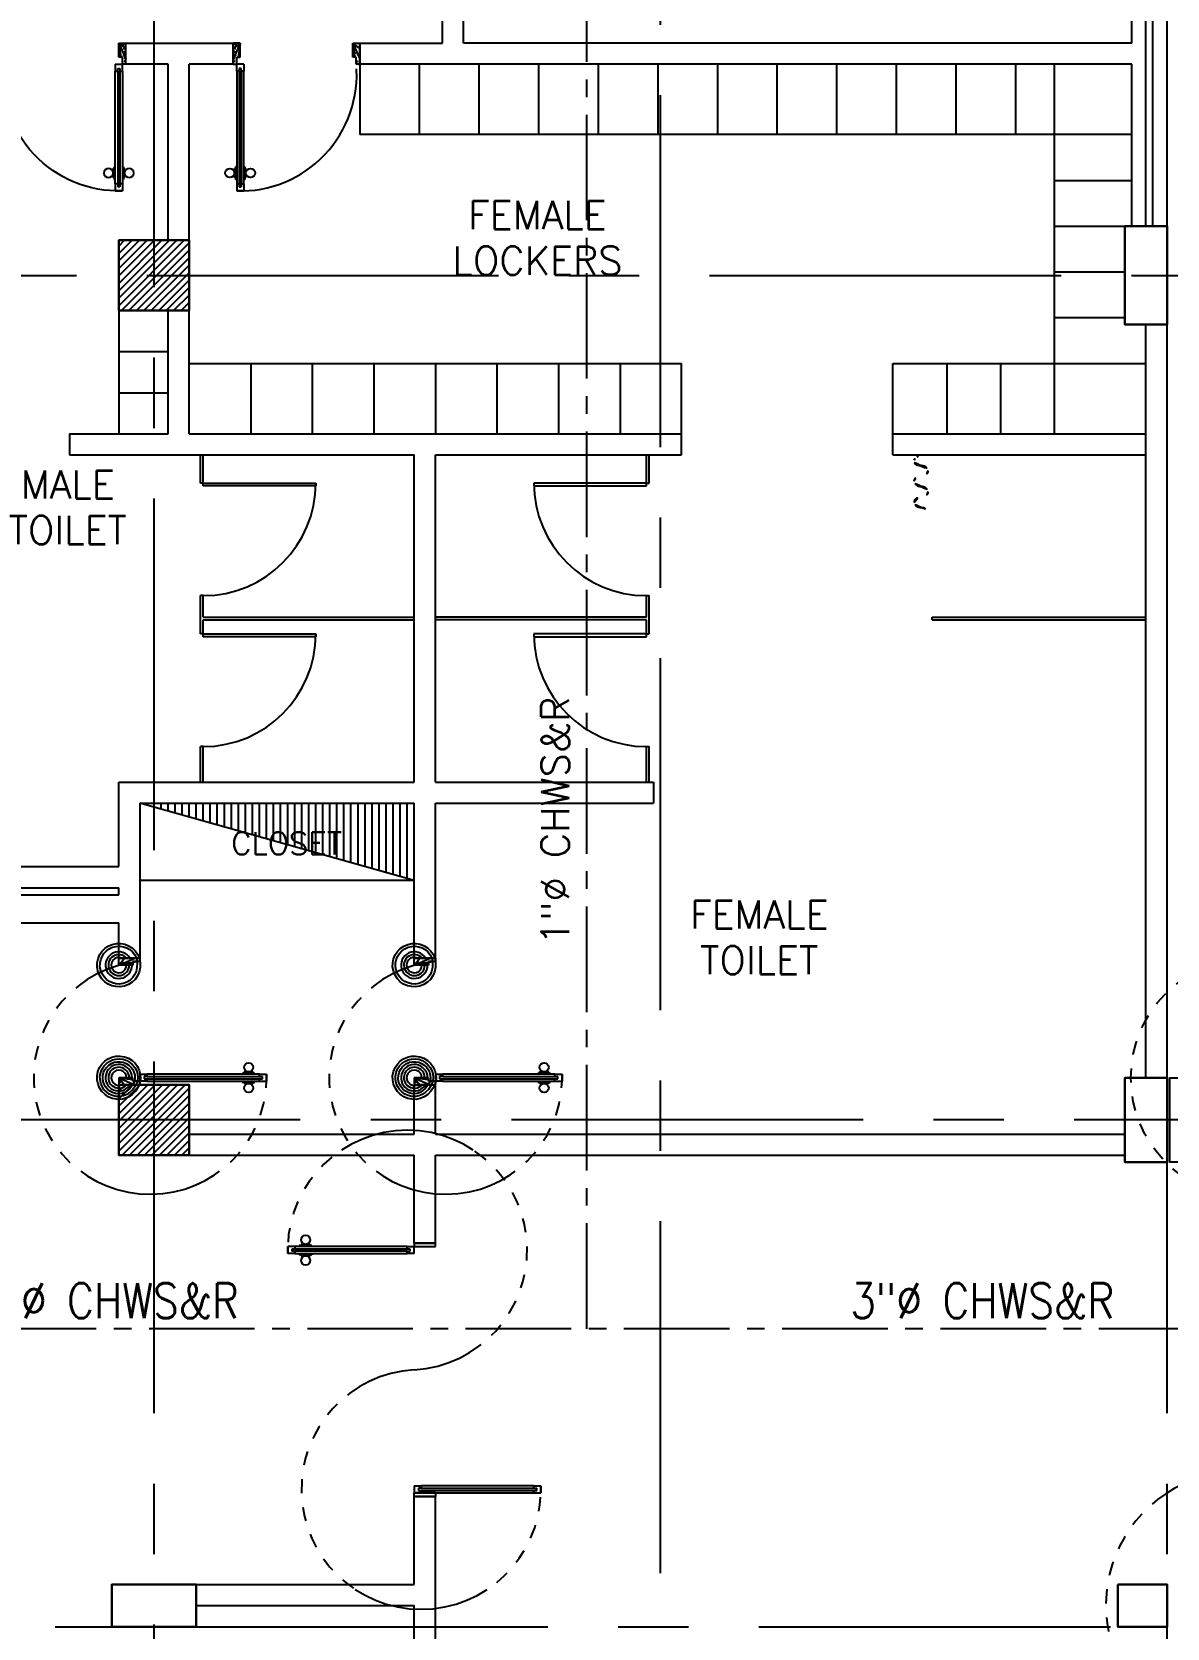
# Model space of a CAD drawing. Extents: x 417866242 to 417866861, y 43498051 to 43498155.
# Drawn here: x 417866813.6 to 417866821.67, y 43498110.03 to 43498121.37 of the extents above; entities that cross this region are included whole.
import ezdxf
from ezdxf.enums import TextEntityAlignment as Align

# ---------------------------------------------------------------- set-up
doc = ezdxf.new("R2010")
doc.units = 0
doc.header["$MEASUREMENT"] = 0
for name, pattern in [('CENTER2', [1.125, 0.75, -0.125, 0.125, -0.125]), ('CENTERX2', [4, 2.5, -0.5, 0.5, -0.5]), ('HIDDEN', [0.375, 0.25, -0.125])]:
    doc.linetypes.add(name, pattern=pattern)
doc.layers.get('0').update_dxf_attribs({"linetype": 'CONTINUOUS'})
for name, color, linetype in [('AC-CH', 6, 'CENTER2'), ('AC-CHT', 2, 'CONTINUOUS'), ('AXES', 11, 'CENTERX2'), ('COL', 11, 'CONTINUOUS'), ('CURT', 11, 'CONTINUOUS'), ('DOOR', 11, 'CONTINUOUS'), ('HAT', 11, 'CONTINUOUS'), ('INSUL', 11, 'CONTINUOUS'), ('LIFTS', 11, 'CONTINUOUS'), ('Locker', 11, 'CONTINUOUS'), ('PART', 11, 'CONTINUOUS'), ('RM-NAME', 11, 'CONTINUOUS'), ('WALL', 11, 'CONTINUOUS')]:
    doc.layers.add(name, color=color, linetype=linetype)
doc.styles.add('KHRS2', font='ROMANS.shx', dxfattribs={"height": 200})
doc.styles.add('ROMANS', font='ROMANS.shx', dxfattribs={"width": 0.6})

# ---------------------------------------------------------------- blocks, each defined once
blk = doc.blocks.new('A$C5C5B3FF0')
at = {"layer": 'CURT'}
for centre, major_axis, ratio, start_param, end_param in [((25.00001932731539, 356.2499591873493), (-79.05694150412074, 2.513103003620822e-10), 0.7499999999996767, 3.926990816990139, 4.390638425990737), ((62.87283277314418, 365.7181625487283), (-39.13549087497668, 1.866813954056444e-11), 0.7500000000002878, 1.419382029036834, 3.463343207986223), ((25.00001932735904, 356.249959187262), (79.05694150405377, 2.939142645029636e-10), 0.7499999999989068, 0.3217505543923103, 0.785398163395107), ((49.50293473272905, 299.999959187262), (49.50291540546459, 1.47870764494566e-11), 0.7499999999999273, 1.419382029036515, 3.141592653590179), ((50.0000193272499, 299.999959187262), (49.99999999998546, 1.274842183857765e-11), 0.750000000000218, 3.141592653590228, 4.712388980384499), ((50.00001932723535, 224.9999591872911), (-49.99999999998545, 1.480233443413359e-11), 0.7499999999996361, 3.141592653590187, 4.71238898038462), ((50.00001932722807, 149.9999591872911), (49.99999999997817, 5.123985410231316e-11), 0.7500000000003274, 1.570796326794274, 3.141592653589202), ((50.00001932722807, 149.9999591872911), (49.99999999997817, 7.563680313578568e-12), 0.7500000000003274, 3.141592653590367, 4.712388980384431), ((50.00001932722807, 224.999959187262), (49.99999999999272, 9.65089959987576e-12), 0.7499999999995272, 4.7123889803844, 6.283185307180105), ((50.0000193272499, -4.081265069544315e-05), (49.99999999998543, 6.369655643861124e-11), 0.7500000000002184, 1.570796326793941, 3.141592653588095), ((50.00001932724263, 74.9999591873202), (49.99999999997817, 5.644680008780287e-11), 0.7499999999997454, -1.505240376786787e-12, 1.570796326794487), ((50.0000193272499, 74.9999591873202), (-49.99999999997089, 1.013939773070633e-11), 0.7499999999998544, 1.570796326795048, 3.141592653590063)]:
    blk.add_ellipse(centre, major_axis=major_axis, ratio=ratio, start_param=start_param, end_param=end_param, dxfattribs=at)
blk = doc.blocks.new('A$C272A55A0')
at = {"layer": 'DOOR', "color": 0, "linetype": 'ByBlock'}
for p, q in [((-0.0001203324354719371, 900.3541752648598), (-0.0001203324500238523, 1050.354175264831)), ((49.99987966756453, 1050.354175264918), (-0.0001203324354719371, 1050.354175264918)), ((49.99987966756453, 950.354175264918), (49.99987966756453, 1050.354175264918)), ((1749.999879667535, 950.354175264918), (1749.999879667535, 1050.354175264918)), ((1749.999879667535, 1050.354175264918), (1799.999879667535, 1050.354175264918)), ((1799.999879667535, 1050.354175264918), (1799.999879667535, 900.354175264918)), ((24.99987966756453, 950.354175264918), (49.99987966756453, 950.354175264918)), ((24.99987966756453, 900.354175264918), (24.99987966756453, 950.354175264918)), ((1774.999879667535, 950.354175264918), (1749.999879667535, 950.354175264918)), ((1774.999879667535, 900.354175264918), (1774.999879667535, 950.354175264918)), ((-0.0001203324354719371, 900.354175264918), (24.99987966756453, 900.354175264918)), ((74.99987966756453, 900.354175264918), (24.99987966756453, 900.354175264918)), ((24.99987966756453, 850.354175264918), (24.99987966756453, 900.354175264918)), ((41.99987966756453, 850.354175264918), (24.99987966756453, 850.354175264918)), ((57.99987966756453, 870.354175264918), (41.99987966756453, 870.354175264918)), ((41.99987966756453, 870.354175264918), (41.99987966756453, 850.354175264918)), ((57.99987966756453, 850.354175264918), (57.99987966756453, 870.354175264918)), ((74.99987966756453, 850.354175264918), (57.99987966756453, 850.354175264918)), ((74.99987966756453, 900.354175264918), (74.99987966756453, 850.354175264918)), ((1724.999879667535, 900.354175264918), (1774.999879667535, 900.354175264918)), ((1724.999879667535, 900.354175264918), (1724.999879667535, 850.354175264918)), ((1724.999879667535, 850.354175264918), (1741.999879667535, 850.354175264918)), ((1741.999879667535, 870.354175264918), (1757.999879667535, 870.354175264918)), ((1741.999879667535, 850.354175264918), (1741.999879667535, 870.354175264918)), ((1757.999879667535, 870.354175264918), (1757.999879667535, 850.354175264918)), ((1757.999879667535, 850.354175264918), (1774.999879667535, 850.354175264918)), ((1799.999879667535, 900.354175264918), (1774.999879667535, 900.354175264918)), ((1774.999879667535, 850.354175264918), (1774.999879667535, 900.354175264918)), ((1717.799879667495, 160.1117180435103), (1708.799879667495, 160.1117180435103)), ((1708.799879667495, 95.31171804352198), (1708.799879667495, 160.1117180435103)), ((1724.999879667535, 172.7117180435162), (1717.799879667495, 172.7117180435162)), ((1717.799879667495, 172.7117180435162), (1717.799879667495, 82.71171804351616)), ((1717.799879667495, 95.31171804352198), (1717.799879667495, 160.1117180435103)), ((1774.999879667535, 172.7117180435162), (1782.199879667576, 172.7117180435162)), ((1782.199879667576, 172.7117180435162), (1782.199879667576, 82.71171804351616)), ((1782.199879667576, 160.1117180435103), (1791.199879667576, 160.1117180435103)), ((1782.199879667576, 95.31171804352198), (1782.199879667576, 160.1117180435103)), ((1791.199879667576, 95.31171804352198), (1791.199879667576, 160.1117180435103)), ((24.99987966756453, 50.35417526491801), (41.99987966753542, 50.35417526491801)), ((24.99987966756453, 50.35417526491801), (24.99987966756453, 0.3541752649180125)), ((24.99987966756453, 0.3541752649180125), (74.99987966756453, 0.3541752649180125)), ((74.99987966756453, 0.3541752649180125), (24.99987966756453, 0.3541752649180125)), ((41.99987966753542, 50.35417526491801), (41.99987966753542, 30.35417526491801)), ((41.99987966756453, 30.35417526491801), (57.99987966756453, 30.35417526491801)), ((57.99987966756453, 50.35417526491801), (74.99987966756453, 50.35417526491801)), ((57.99987966756453, 50.35417526491801), (57.99987966756453, 30.35417526491801)), ((74.99987966756453, 50.35417526491801), (74.99987966704066, 0.3541752648889087)), ((1717.799879667495, 95.31171804352198), (1708.799879667495, 95.31171804352198)), ((1724.999879667535, 82.71171804351616), (1717.799879667495, 82.71171804351616)), ((1741.999879667535, 50.35417526491801), (1724.999879667535, 50.35417526491801)), ((1724.999879667535, 50.35417526491801), (1724.999879668059, 0.3541752648889087)), ((1774.999879667535, 0.3541752649180125), (1724.999879667535, 0.3541752649180125)), ((1724.999879667535, 0.3541752649180125), (1774.999879667535, 0.3541752649180125)), ((1741.999879667535, 50.35417526491801), (1741.999879667535, 30.35417526491801)), ((1757.999879667535, 30.35417526491801), (1741.999879667535, 30.35417526491801)), ((1774.999879667535, 50.35417526491801), (1757.999879667565, 50.35417526491801)), ((1757.999879667565, 50.35417526491801), (1757.999879667565, 30.35417526491801)), ((1774.999879667535, 82.71171804351616), (1782.199879667576, 82.71171804351616)), ((1774.999879667535, 50.35417526491801), (1774.999879667535, 0.3541752649180125)), ((1782.199879667576, 95.31171804352198), (1791.199879667576, 95.31171804352198))]:
    blk.add_line(p, q, dxfattribs=at)
at = {"layer": 'DOOR', "color": 9, "linetype": 'ByBlock'}
for p, q in [((49.99987966756453, 1050.354175264918), (-0.0001203324354719371, 1010.208440949064)), ((49.99987966756453, 1050.354175264918), (-0.0001203324354719371, 936.6442452724732)), ((49.99987966756453, 1050.354175264918), (36.64259362407029, 950.354175264918)), ((1749.999879667535, 1050.354175264918), (1799.999879667535, 1010.208440949064)), ((1749.999879667535, 1050.354175264918), (1799.999879667535, 936.6442452724732)), ((1749.999879667535, 1050.354175264918), (1763.35716571103, 950.354175264918))]:
    blk.add_line(p, q, dxfattribs=at)
at = {"layer": 'DOOR', "linetype": 'ByBlock'}
for p, q in [((24.99987966756453, 850.354175264918), (24.99987966756453, 50.35417526491801)), ((41.99987966756453, 850.354175264918), (41.99987966753542, 50.35417526491801)), ((57.99987966756453, 850.354175264918), (57.99987966756453, 50.35417526491801)), ((74.99987966756453, 50.35417526491801), (74.99987966756453, 850.354175264918)), ((1724.999879667535, 50.35417526491801), (1724.999879667535, 850.354175264918)), ((1741.999879667535, 850.354175264918), (1741.999879667535, 50.35417526491801)), ((1757.999879667535, 850.354175264918), (1757.999879667565, 50.35417526491801)), ((1774.999879667535, 850.354175264918), (1774.999879667535, 50.35417526491801))]:
    blk.add_line(p, q, dxfattribs=at)
at = {"layer": 'DOOR', "color": 0, "linetype": 'ByBlock'}
for centre in [(1676.468935452576, 127.7117180435162), (1823.530823882553, 127.7117180435162)]:
    blk.add_circle(centre, 32.39999999998526, dxfattribs=at)
at = {"layer": 'DOOR', "color": 9, "linetype": 'ByBlock'}
for centre, radius, start, end in [((49.99987966756453, 1050.354175264918), 54.40195781277725, 203.2073828919769, 270), ((49.99987966756453, 1050.354175264918), 34.40195781277725, 180, 270), ((49.99987966756453, 1050.354175264918), 14.40195781277725, 180, 270), ((1749.999879667535, 1050.354175264918), 14.40195781277725, 270, 0), ((1749.999879667535, 1050.354175264918), 34.40195781277725, 270, 0), ((1749.999879667535, 1050.354175264918), 54.40195781277725, 270, 336.7926171080232), ((49.99987966756453, 1050.354175264918), 74.40195781277725, 227.7764264168309, 270), ((49.99987966756453, 1050.354175264918), 94.40195781277725, 238.0181880330829, 270), ((49.99987966756453, 1050.354175264918), 114.4019578127773, 244.083841882062, 257.3774258712915), ((49.99987966756453, 1050.354175264918), 134.4019578127773, 248.1598493930308, 259.2800236451595), ((1749.999879667535, 1050.354175264918), 74.40195781277725, 270, 312.2235735831691), ((1749.999879667535, 1050.354175264918), 94.40195781277725, 270, 301.9818119669171), ((1749.999879667535, 1050.354175264918), 114.4019578127773, 282.6225741287084, 295.916158117938), ((1749.999879667535, 1050.354175264918), 134.4019578127773, 280.7199763548405, 291.8401506069692), ((49.99987966756453, 1050.354175264918), 154.4019578127773, 251.1052885492919, 256.2857707775486), ((1749.999879667535, 1050.354175264918), 154.4019578127773, 283.7142292224514, 288.8947114507081)]:
    blk.add_arc(centre, radius, start, end, dxfattribs=at)
at = {"layer": 'DOOR', "linetype": 'HIDDEN', "ltscale": 0.5}
for centre, radius, start, end in [((49.99987966756453, 851.395841931575), 851.4087845464003, 268.3173765331032, 3.296482377102192), ((1749.999879667521, 851.3958419315459), 851.4087845463584, 176.7035176228957, 271.6826234668978)]:
    blk.add_arc(centre, radius, start, end, dxfattribs=at)
at = {"layer": 'WALL', "linetype": 'ByBlock'}
blk.add_line((1799.999879667565, 900.3541752650344), (1799.99987966755, 1050.354175265005), dxfattribs=at)
blk = doc.blocks.new('DOOR90')
at = {"layer": 'DOOR', "color": 7, "linetype": 'ByBlock'}
for p, q in [((-150, 0), (0, 0)), ((-150, 0), (-150, -25)), ((0, -50), (-113.7099299924448, 0)), ((0, -50), (-40.1457343158545, 0)), ((0, -50), (0, 0)), ((-1000, -25), (-1050, -25)), ((-1050, -75), (-1050, -25)), ((-1050, -25), (-1050, -75)), ((-1000, -75), (-1050, -74.99999999947613)), ((-1000, -41.9999999999709), (-1020, -41.9999999999709)), ((-1020, -42), (-1020, -58)), ((-1000, -58), (-1020, -58)), ((-1000, -25), (-1000, -41.9999999999709)), ((-1000, -58), (-1000, -75)), ((-877.6424572214019, -17.79999999995925), (-967.6424572214019, -17.79999999995925)), ((-967.6424572214019, -25), (-967.6424572214019, -17.79999999995925)), ((-967.6424572214019, -75), (-967.6424572214019, -82.20000000004075)), ((-877.6424572214019, -82.20000000004075), (-967.6424572214019, -82.20000000004075)), ((-955.0424572214251, -8.799999999959255), (-890.2424572213786, -8.799999999959255)), ((-955.0424572214251, -17.79999999995925), (-955.0424572214251, -8.799999999959255)), ((-955.0424572214251, -17.79999999995925), (-890.2424572213786, -17.79999999995925)), ((-955.0424572214251, -82.20000000004075), (-890.2424572213786, -82.20000000004075)), ((-955.0424572214251, -82.20000000004075), (-955.0424572214251, -91.20000000004075)), ((-955.0424572214251, -91.20000000004075), (-890.2424572213786, -91.20000000004075)), ((-890.2424572213786, -17.79999999995925), (-890.2424572213786, -8.799999999959255)), ((-890.2424572213786, -82.20000000004075), (-890.2424572213786, -91.20000000004075)), ((-877.6424572214019, -25), (-877.6424572214019, -17.79999999995925)), ((-877.6424572214019, -75), (-877.6424572214019, -82.20000000004075)), ((-200, -25), (-150, -25)), ((-200, -42), (-200, -25)), ((-180, -42), (-200, -42)), ((-200, -58), (-180, -58)), ((-200, -75), (-200, -58)), ((-150, -75), (-200, -75)), ((-180, -58), (-180, -42)), ((-150, -25), (-100, -25)), ((-150, -75), (-150, -25)), ((-100, -25), (-100, -50)), ((0, -50), (-100, -36.64271395650576)), ((-100, -50), (0, -50)), ((-150, -875), (-100, -875)), ((-150, -900), (-150, -875)), ((-150, -900), (0, -900)), ((0, -900), (-150, -900)), ((0, -850), (-113.7099299924448, -900)), ((-100, -875), (-100, -850)), ((0, -850), (-100, -863.3572860434942)), ((-100, -850), (0, -850)), ((0, -850), (-40.1457343158545, -900)), ((0, -850), (0, -900))]:
    blk.add_line(p, q, dxfattribs=at)
at = {"layer": 'DOOR', "linetype": 'ByBlock'}
for p, q in [((-200, -25), (-1000, -25)), ((-200, -42), (-1000, -41.9999999999709)), ((-200, -58), (-1000, -58)), ((-1000, -75), (-200, -75))]:
    blk.add_line(p, q, dxfattribs=at)
at = {"layer": 'DOOR', "color": 7, "linetype": 'ByBlock'}
for centre in [(-922.6424572214019, 23.53094421501737), (-922.6424572214019, -123.5309442149592)]:
    blk.add_circle(centre, 32.39999999998526, dxfattribs=at)
for centre, radius, start, end in [((0, -50), 154.4019578127773, 161.1052885482714, 166.2857707768669), ((0, -50), 94.40195781277725, 148.0181880328085, 180), ((0, -50), 134.4019578127773, 158.159849394549, 169.2800236450682), ((0, -50), 114.4019578127773, 154.0838418822192, 167.37742587102), ((0, -50), 74.40195781277725, 137.7764264185456, 180), ((0, -50), 54.40195781277725, 113.2073828924446, 180), ((0, -50), 34.40195781277725, 90, 180), ((0, -50), 14.40195781277725, 90, 180), ((0, -850), 154.4019578127773, 193.7142292231331, 198.8947114517286), ((0, -850), 134.4019578127773, 190.7199763549318, 201.840150605451), ((0, -850), 94.40195781277725, 180, 211.9818119671915), ((0, -850), 74.40195781277725, 180, 222.2235735814543), ((0, -850), 54.40195781277725, 180, 246.7926171075554), ((0, -850), 34.40195781277725, 180, 270), ((0, -850), 14.40195781277725, 180, 270)]:
    blk.add_arc(centre, radius, start, end, dxfattribs=at)
at = {"layer": 'DOOR', "linetype": 'HIDDEN', "ltscale": 0.5}
blk.add_arc((-222.2222222220153, -49.99999999976717), 828.155208510499, 178.270116378131, 275.0030377036063, dxfattribs=at)
blk = doc.blocks.new('fe-door')
at = {"layer": 'DOOR', "color": 0, "linetype": 'ByBlock'}
for p, q in [((-899.9999999998836, 1774.999999999971), (-899.9999999998836, 1724.999999999971)), ((-899.9999999998836, 1724.999999999971), (-899.9999999998836, 1774.999999999971)), ((-849.9999999998836, 1774.999999999971), (-899.9999999998836, 1774.999999999971)), ((-849.9999999998836, 1724.999999999971), (-899.9999999999418, 1725.000000000495)), ((-869.9999999998836, 1757.999999999971), (-869.9999999998836, 1741.999999999971)), ((-849.9999999998836, 1758), (-869.9999999998836, 1758)), ((-849.9999999998836, 1741.999999999971), (-869.9999999998836, 1741.999999999971)), ((-849.9999999998836, 1774.999999999971), (-849.9999999998836, 1758)), ((-849.9999999998836, 1741.999999999971), (-849.9999999998836, 1724.999999999971)), ((-817.6424572212854, 1774.999999999971), (-817.6424572212854, 1782.200000000012)), ((-727.6424572212854, 1782.200000000012), (-817.6424572212854, 1782.200000000012)), ((-817.6424572212854, 1724.999999999971), (-817.6424572212854, 1717.79999999993)), ((-727.6424572212854, 1717.79999999993), (-817.6424572212854, 1717.79999999993)), ((-805.0424572213087, 1782.200000000012), (-805.0424572213087, 1791.200000000012)), ((-805.0424572213087, 1791.200000000012), (-740.2424572213204, 1791.200000000012)), ((-805.0424572213087, 1782.200000000012), (-740.2424572213204, 1782.200000000012)), ((-805.0424572213087, 1717.79999999993), (-805.0424572213087, 1708.79999999993)), ((-805.0424572213087, 1717.79999999993), (-740.2424572213204, 1717.79999999993)), ((-805.0424572213087, 1708.79999999993), (-740.2424572213204, 1708.79999999993)), ((-740.2424572213204, 1782.200000000012), (-740.2424572213204, 1791.200000000012)), ((-740.2424572213204, 1717.79999999993), (-740.2424572213204, 1708.79999999993)), ((-727.6424572212854, 1774.999999999971), (-727.6424572212854, 1782.200000000012)), ((-727.6424572212854, 1724.999999999971), (-727.6424572212854, 1717.79999999993)), ((-49.99999999988358, 1757.999999999971), (-49.99999999988358, 1774.999999999971)), ((-49.99999999988358, 1774.999999999971), (1.164153218269348e-10, 1774.999999999971)), ((-29.99999999988358, 1757.999999999971), (-49.99999999988358, 1757.999999999971)), ((-49.99999999988358, 1724.999999999971), (-49.99999999988358, 1741.999999999971)), ((-49.99999999988358, 1741.999999999971), (-29.99999999988358, 1741.999999999971)), ((1.164153218269348e-10, 1724.999999999971), (-49.99999999988358, 1724.999999999971)), ((-29.99999999988358, 1741.999999999971), (-29.99999999988358, 1757.999999999971)), ((150.0000000001164, 1799.999999999971), (1.164153218269348e-10, 1799.999999999971)), ((1.164153218269348e-10, 1799.999999999971), (1.164153218269348e-10, 1774.999999999971)), ((1.164153218269348e-10, 1724.999999999971), (1.164153218269348e-10, 1774.999999999971)), ((1.164153218269348e-10, 1774.999999999971), (150.0000000001164, 1774.999999999967)), ((150.0000000001164, 1774.999999999967), (150.0000000001164, 1799.999999999971)), ((1.164153218269348e-10, 75), (1.164153218269348e-10, 25)), ((1.164153218269348e-10, 75), (50.00000000011642, 75)), ((1.164153218269348e-10, 0), (1.164153218269348e-10, 25)), ((1.164153218269348e-10, 25), (50.00000000011642, 25)), ((150.0000000001164, 24.99999999999636), (1.164153218269348e-10, 25)), ((0, 0), (150, -1.455191522836685e-11)), ((30.00000000011642, 58), (30.00000000011642, 42)), ((50.00000000011642, 58), (30.00000000011642, 58)), ((30.00000000011642, 42), (50.00000000011642, 42)), ((50.00000000011642, 75), (50.00000000011642, 58)), ((50.00000000011642, 42), (50.00000000011642, 25)), ((150.0000000001164, 24.99999999999636), (150.0000000001164, 0)), ((850.0000000001164, 58), (850.0000000001164, 75)), ((850.0000000001164, 75), (900.0000000001746, 74.99999999947613)), ((850.0000000001164, 58), (870.0000000001164, 58)), ((850.0000000001164, 25), (850.0000000001164, 41.9999999999709)), ((850.0000000001164, 41.9999999999709), (870.0000000001164, 41.9999999999709)), ((850.0000000001164, 25), (900.0000000001164, 25)), ((870.0000000001164, 42), (870.0000000001164, 58)), ((900.0000000001164, 25), (900.0000000001164, 75)), ((900.0000000001164, 75), (900.0000000001164, 25))]:
    blk.add_line(p, q, dxfattribs=at)
at = {"layer": 'DOOR', "linetype": 'ByBlock'}
for p, q in [((-49.99999999988358, 1774.999999999971), (-849.9999999998836, 1774.999999999971)), ((-49.99999999988358, 1757.999999999971), (-849.9999999998836, 1758)), ((-49.99999999988358, 1741.999999999971), (-849.9999999998836, 1741.999999999971)), ((-849.9999999998836, 1724.999999999971), (-49.99999999988358, 1724.999999999971)), ((850.0000000001164, 75), (50.00000000011642, 75)), ((50.00000000011642, 58), (850.0000000001164, 58)), ((50.00000000011642, 42), (850.0000000001164, 41.9999999999709)), ((50.00000000011642, 25), (850.0000000001164, 25))]:
    blk.add_line(p, q, dxfattribs=at)
at = {"layer": 'DOOR', "color": 0, "linetype": 'ByBlock'}
for centre in [(-772.6424572212854, 1823.530944214988), (-772.6424572212854, 1676.469055785012)]:
    blk.add_circle(centre, 32.39999999998526, dxfattribs=at)
at = {"layer": 'DOOR', "linetype": 'HIDDEN', "ltscale": 0.5}
for centre, radius, start, end in [((-48.95833333325572, 1749.999999999956), 851.4087845463584, 178.317376533042, 273.2964823759968), ((48.95833333348855, 50), 851.4087845464003, 358.317376533042, 93.29648237599677)]:
    blk.add_arc(centre, radius, start, end, dxfattribs=at)
at = {"layer": 'WALL'}
for p, q in [((1.164153218269348e-10, 1799.999050980739), (149.9999999971478, 1799.999999999985)), ((1.164153218269348e-10, 0.0009490192023804411), (149.9999999971478, -1.455191522836685e-11))]:
    blk.add_line(p, q, dxfattribs=at)
at = {"layer": 'WALL', "linetype": 'ByBlock'}
blk.add_line((2.328306436538696e-10, 1800), (150.0000000001746, 1799.999999999985), dxfattribs=at)
blk = doc.blocks.new('DOOR-10')
at = {"layer": 'DOOR', "color": 0, "linetype": 'ByBlock'}
for p, q in [((-25.69739139656303, 1099.999999999069), (-75.69739139656303, 1099.999999999069)), ((-75.69739139656303, 1099.999999999069), (-25.69739139656303, 1099.999999999069)), ((-75.69739139656303, 1049.999999999069), (-75.69739139603917, 1099.999999999098)), ((-58.69739139656303, 1049.999999999069), (-75.69739139656303, 1049.999999999069)), ((-42.69739139656303, 1069.999999999069), (-58.69739139656303, 1069.999999999069)), ((-58.69739139656303, 1049.999999999069), (-58.69739139656303, 1069.999999999069)), ((-42.69739139656303, 1049.999999999069), (-42.69739139656303, 1069.999999999069)), ((-25.69739139656303, 1049.999999999069), (-42.69739139656303, 1049.999999999069)), ((-25.69739139656303, 1049.999999999069), (-25.69739139656303, 1099.999999999069)), ((-82.89739139663288, 1005.042457220465), (-91.89739139663288, 1005.042457220465)), ((-91.89739139663288, 1005.042457220465), (-91.89739139663288, 940.2424572204764)), ((-82.89739139663288, 940.2424572204764), (-91.89739139663288, 940.2424572204764)), ((-75.69739139656303, 1017.642457220471), (-82.89739139663288, 1017.642457220471)), ((-82.89739139663288, 927.6424572204705), (-82.89739139663288, 1017.642457220471)), ((-82.89739139663288, 1005.042457220465), (-82.89739139663288, 940.2424572204764)), ((-75.69739139656303, 927.6424572204705), (-82.89739139663288, 927.6424572204705)), ((-25.69739139656303, 1017.642457220471), (-18.49739139649319, 1017.642457220471)), ((-25.69739139656303, 927.6424572204705), (-18.49739139649319, 927.6424572204705)), ((-18.49739139649319, 927.6424572204705), (-18.49739139649319, 1017.642457220471)), ((-18.49739139649319, 1005.042457220465), (-9.497391396493185, 1005.042457220465)), ((-18.49739139649319, 1005.042457220465), (-18.49739139649319, 940.2424572204764)), ((-18.49739139649319, 940.2424572204764), (-9.497391396493185, 940.2424572204764)), ((-9.497391396493185, 1005.042457220465), (-9.497391396493185, 940.2424572204764)), ((-1000.697391395341, 0), (-1000.697391395341, 150)), ((-1000.697391395341, 150), (-975.6973913953407, 150)), ((-1000.697391395341, 150), (-1000.697391395341, 0)), ((-975.6973913953407, 150), (-975.6973913953407, 100)), ((-75.69739139534067, 200), (-58.69739139534067, 200)), ((-75.69739139534067, 150), (-75.69739139534067, 200)), ((-75.69739139534067, 150), (-25.69739139534067, 150)), ((-58.69739139534067, 200), (-58.69739139534067, 180)), ((-58.69739139534067, 180), (-42.69739139534067, 180)), ((-42.69739139534067, 200), (-25.69739139534067, 200)), ((-42.69739139534067, 180), (-42.69739139534067, 200)), ((-25.69739139534067, 200), (-25.69739139534067, 150)), ((-0.6973913953406736, 150), (-25.69739139534067, 150)), ((-25.69739139534067, 150), (-25.69739139534067, 100)), ((-950.6973913953407, 0), (-1000.697391395341, 0)), ((-975.6973913953407, 100), (-950.6973913953407, 100)), ((-950.6973913953407, 100), (-950.6973913953407, 0)), ((-50.69739139534067, 100), (-50.69739139534067, 0)), ((-25.69739139534067, 100), (-50.69739139534067, 100)), ((-50.69739139534067, 0), (-0.6973913953406736, 0))]:
    blk.add_line(p, q, dxfattribs=at)
at = {"layer": 'DOOR', "linetype": 'ByBlock'}
for p, q in [((-75.69739139656303, 1049.999999999069), (-75.69739139534067, 200)), ((-58.69739139534067, 200), (-58.69739139656303, 1049.999999999069)), ((-42.69739139534067, 200), (-42.69739139656303, 1049.999999999069)), ((-25.69739139534067, 200), (-25.69739139656303, 1049.999999999069))]:
    blk.add_line(p, q, dxfattribs=at)
at = {"layer": 'DOOR', "color": 9, "linetype": 'ByBlock'}
for p, q in [((-950.6973913953407, 0), (-1000.697391395341, 113.7099299924448)), ((-50.69739139534067, 0), (-0.6973913953406736, 113.7099299924448)), ((-0.6973913953406736, 0), (-0.6973913953406736, 150)), ((-950.6973913953407, 0), (-1000.697391395341, 40.1457343158545)), ((-950.6973913953407, 0), (-964.0546774388058, 100)), ((-50.69739139534067, 0), (-37.34010535187554, 100)), ((-50.69739139534067, 0), (-0.6973913953406736, 40.1457343158545))]:
    blk.add_line(p, q, dxfattribs=at)
at = {"layer": 'DOOR', "color": 0, "linetype": 'ByBlock'}
for centre in [(-124.2283356115222, 972.6424572204705), (22.83355281845434, 972.6424572204705)]:
    blk.add_circle(centre, 32.39999999998526, dxfattribs=at)
at = {"layer": 'DOOR', "linetype": 'HIDDEN', "ltscale": 0.5}
blk.add_arc((-23.39897476031911, 149.138342134087), 952.2988064575108, 93.14815770431052, 179.9481576940245, dxfattribs=at)
at = {"layer": 'DOOR', "color": 9, "linetype": 'ByBlock'}
for centre, radius, start, end in [((-950.6973913953407, 0), 154.4019578127773, 103.7142292212167, 108.8947114515936), ((-950.6973913953407, 0), 134.4019578127773, 100.7199763555959, 111.8401506085482), ((-50.69739139534067, 0), 134.4019578127773, 68.15984939145177, 79.28002364440412), ((-50.69739139534067, 0), 154.4019578127773, 71.10528854840643, 76.28577077878333), ((-950.6973913953407, 0), 94.40195781277725, 90, 121.981811965689), ((-950.6973913953407, 0), 74.40195781277725, 90, 132.2235735847074), ((-950.6973913953407, 0), 54.40195781277725, 90, 156.7926171089788), ((-950.6973913953407, 0), 34.40195781277725, 90, 180), ((-950.6973913953407, 0), 14.40195781277725, 90, 180), ((-50.69739139534067, 0), 94.40195781277725, 58.01818803431096, 90), ((-50.69739139534067, 0), 74.40195781277725, 47.7764264152926, 90), ((-50.69739139534067, 0), 54.40195781277725, 23.20738289102122, 90), ((-50.69739139534067, 0), 34.40195781277725, 0, 90), ((-50.69739139534067, 0), 14.40195781277725, 0, 90), ((-50.69739139534067, 0), 114.4019578127773, 64.0838418833441, 77.3774258719247)]:
    blk.add_arc(centre, radius, start, end, dxfattribs=at)
blk = doc.blocks.new('*X103')
at = {"color": 0}
for p, q in [((49339.2220864853, 149518.5753110894), (49810.38074920757, 149989.7339738117)), ((49339.22208648529, 149571.6083196784), (49757.34774061858, 149989.7339738117)), ((49339.22208648529, 149624.6413282674), (49704.31473202959, 149989.7339738117)), ((49339.22208648529, 149677.6743368564), (49651.2817234406, 149989.7339738117)), ((49339.22208648529, 149730.7073454453), (49598.24871485161, 149989.7339738117)), ((49339.22208648528, 149783.7403540344), (49545.21570626262, 149989.7339738117)), ((49339.22208648528, 149836.7733626234), (49492.18269767363, 149989.7339738117)), ((49339.22208648528, 149889.8063712123), (49439.14968908464, 149989.7339738117)), ((49339.22208648527, 149942.8393798013), (49386.11668049564, 149989.7339738117)), ((49363.41375779657, 149489.7339738117), (49839.22208648522, 149965.5423025003)), ((49416.44676638556, 149489.7339738117), (49839.22208648522, 149912.5092939114)), ((49469.47977497455, 149489.7339738117), (49839.22208648523, 149859.4762853224)), ((49522.51278356354, 149489.7339738117), (49839.22208648523, 149806.4432767334)), ((49575.54579215253, 149489.7339738117), (49839.22208648524, 149753.4102681444)), ((49628.57880074152, 149489.7339738117), (49839.22208648524, 149700.3772595554)), ((49681.61180933051, 149489.7339738117), (49839.22208648524, 149647.3442509664)), ((49734.64481791951, 149489.7339738117), (49839.22208648524, 149594.3112423774)), ((49787.67782650849, 149489.7339738117), (49839.22208648524, 149541.2782337884))]:
    blk.add_line(p, q, dxfattribs=at)
blk = doc.blocks.new('COL50')
at = {"layer": 'COL'}
blk.add_lwpolyline([(-249.9999999999709, 250), (-249.9999999999418, -250), (250, -250), (249.9999999999709, 250)], close=True, dxfattribs=at)
blk = doc.blocks.new('RM1')
at = {"layer": 'RM-NAME', "style": 'ROMANS'}
for tag, p in [('ROOMNAME1', (0, 323.8095238059759)), ('ROOMNAME2', (0, 0))]:
    blk.add_attdef(tag, text='', height=200, dxfattribs=at).set_placement(p, align=Align.MIDDLE)
blk = doc.blocks.new('*X98')
at = {"color": 0}
for p, q in [((42139.22208648524, 155523.7944497481), (42605.16161054878, 155989.7339738117)), ((42139.22208648524, 155576.8274583371), (42552.12860195979, 155989.7339738117)), ((42139.22208648524, 155629.8604669261), (42499.0955933708, 155989.7339738117)), ((42139.22208648524, 155682.8934755151), (42446.06258478181, 155989.7339738117)), ((42139.22208648524, 155735.9264841041), (42393.02957619282, 155989.7339738117)), ((42139.22208648523, 155788.9594926931), (42339.99656760383, 155989.7339738117)), ((42139.22208648523, 155841.9925012821), (42286.96355901484, 155989.7339738117)), ((42139.22208648522, 155895.025509871), (42233.93055042584, 155989.7339738117)), ((42139.22208648522, 155948.05851846), (42180.89754183685, 155989.7339738117)), ((42158.19461913777, 155489.7339738117), (42639.22208648516, 155970.7614411591)), ((42211.22762772677, 155489.7339738117), (42639.22208648516, 155917.7284325701)), ((42264.26063631575, 155489.7339738117), (42639.22208648517, 155864.6954239811)), ((42317.29364490475, 155489.7339738117), (42639.22208648517, 155811.6624153921)), ((42370.32665349374, 155489.7339738117), (42639.22208648517, 155758.6294068031)), ((42423.35966208273, 155489.7339738117), (42639.22208648518, 155705.5963982141)), ((42476.39267067172, 155489.7339738117), (42639.22208648518, 155652.5633896251)), ((42529.42567926071, 155489.7339738117), (42639.22208648518, 155599.5303810361)), ((42582.45868784971, 155489.7339738117), (42639.22208648518, 155546.4973724472)), ((42635.49169643869, 155489.7339738117), (42639.22208648519, 155493.4643638582))]:
    blk.add_line(p, q, dxfattribs=at)
blk = doc.blocks.new('C7')
at = {"layer": 'HAT'}
h = blk.add_hatch(dxfattribs=at)
h.set_pattern_fill('ANSI31', color=256, scale=300, style=0)
h.set_pattern_definition([(45, (-248876.1822811714, -51411.00533739352), (-26.51650429449553, 26.51650429449553), [])])
h.paths.add_polyline_path([(350.0000000000291, 299.9999999999709), (250.0000000001455, 299.9999999999709), (-5.820766091346741e-11, 300), (0, 0), (350, -7.275957614183426e-12)])
at = {"layer": 'COL'}
blk.add_lwpolyline([(-2.91038304567337e-11, 300), (-5.820766091346741e-11, 0), (350, 0), (350.0000000000291, 300)], close=True, dxfattribs=at)
blk = doc.blocks.new('C11')
at = {"layer": 'HAT'}
h = blk.add_hatch(dxfattribs=at)
h.set_pattern_fill('ANSI31', color=256, scale=300, style=0)
h.set_pattern_definition([(45, (-248556.1822811713, -75061.0053373936), (-26.51650429449553, 26.51650429449553), [])])
h.paths.add_polyline_path([(300.0000000000291, 700), (-2.91038304567337e-11, 700), (0, 349.9999999998981), (300.0000000000291, 349.9999999998981)])
h.paths.add_polyline_path([(300, 349.9999999998981), (-2.91038304567337e-11, 349.9999999998981), (-2.91038304567337e-11, 0), (300.0000000000291, 0)])
at = {"layer": 'COL'}
blk.add_lwpolyline([(300.0000000000291, 700), (299.9999999999709, 0), (0, 0), (0, 700)], close=True, dxfattribs=at)
blk = doc.blocks.new('C5V')
at = {"layer": 'HAT'}
h = blk.add_hatch(dxfattribs=at)
h.set_pattern_fill('ANSI31', color=256, scale=300, style=0)
h.set_pattern_definition([(45, (-249196.1822811713, -54711.00533739357), (-26.51650429449553, 26.51650429449553), [])])
h.paths.add_polyline_path([(-19.9999999999709, 600.0000000000073), (-320, 600.0000000000073), (-320.0000000000291, 299.99999999992), (-19.99999999991269, 299.99999999992)])
h.paths.add_polyline_path([(-19.9999999999709, 299.9999999999127), (-320, 299.9999999999127), (-320, 7.275957614183426e-12), (-19.99999999994179, 7.275957614183426e-12)])
h = blk.add_hatch(dxfattribs=at)
h.set_pattern_fill('ANSI31', color=256, scale=300, style=0)
h.set_pattern_definition([(45, (-248876.1822811713, -54711.00533739358), (-26.51650429449553, 26.51650429449553), [])])
h.paths.add_polyline_path([(300.0000000000582, 600), (2.91038304567337e-11, 600), (0, 299.9999999999127), (300.0000000001164, 299.9999999999127)])
h.paths.add_polyline_path([(300.0000000000582, 299.9999999999054), (2.91038304567337e-11, 299.9999999999054), (2.91038304567337e-11, 0), (300.0000000000873, 0)])
at = {"layer": 'COL'}
for points in [[(-19.99999999994179, 600.0000000000073), (-19.99999999994179, 7.275957614183426e-12), (-320.0000000000291, 7.275957614183426e-12), (-320.0000000000291, 600.0000000000073)], [(300.0000000000873, 600), (300.0000000000873, 0), (0, 0), (0, 600)]]:
    blk.add_lwpolyline(points, close=True, dxfattribs=at)

msp = doc.modelspace()

# ---------------------------------------------------------------- hatches: boundary and pattern name
at = {"layer": 'HAT', "linetype": 'ByBlock'}
h = msp.add_hatch(dxfattribs=at)
h.set_pattern_fill('ANSI31', color=256, scale=0.3, style=0)
h.set_pattern_definition([(45, (417866590.8122962, 43498058.62875132), (-0.02651650429449553, 0.02651650429449554), [])])
h.paths.add_polyline_path([(417866814.4684785, 43498110.33975666), (417866814.1684785, 43498110.33975666), (417866814.1684785, 43498110.03975666), (417866814.4684785, 43498110.03975666)])
h.paths.add_polyline_path([(417866814.7684785, 43498110.33975666), (417866814.4684785, 43498110.33975666), (417866814.4684785, 43498110.03975666), (417866814.7684785, 43498110.03975666)])

# ---------------------------------------------------------------- linework, layer by layer
at = {"layer": 'AC-CH'}
for p, q in [((417866817.5444972, 43498112.15612842), (417866817.5444973, 43498134.44741846)), ((417866839.9334787, 43498112.15612842), (417866795.1434785, 43498112.15612842))]:
    msp.add_line(p, q, dxfattribs=at)
at = {"layer": 'AXES'}
for p, q in [((417866814.4684786, 43498075.55546302), (417866814.4684786, 43498154.03293495)), ((417866821.6684786, 43498075.55546302), (417866821.6684786, 43498153.69219407)), ((417866818.0684786, 43498082.41975666), (417866818.0684786, 43498141.23975666)), ((417866778.4170337, 43498119.63975666), (417866847.5084786, 43498119.63975666)), ((417866847.5084786, 43498113.63975666), (417866778.4170337, 43498113.63975666)), ((417866778.7670338, 43498110.03975666), (417866847.5084786, 43498110.03975666))]:
    msp.add_line(p, q, dxfattribs=at)
at = {"layer": 'COL'}
msp.add_lwpolyline([(417866814.7684785, 43498110.33975666), (417866814.1684785, 43498110.33975666), (417866814.1684785, 43498110.03975666), (417866814.7684785, 43498110.03975666)], close=True, dxfattribs=at)
at = {"layer": 'INSUL'}
for p, q in [((417866821.5184786, 43498119.98975666), (417866821.5184786, 43498122.18975665)), ((417866821.5684786, 43498119.98975666), (417866821.5684786, 43498122.18975665))]:
    msp.add_line(p, q, dxfattribs=at)
at = {"layer": 'LIFTS'}
for p, q in [((417866816.3184786, 43498115.33975665), (417866814.3684786, 43498115.88975666)), ((417866814.4184786, 43498115.87565409), (417866814.4184786, 43498115.88975666)), ((417866814.4684786, 43498115.86155153), (417866814.4684786, 43498115.88975666)), ((417866814.4684786, 43498115.86155153), (417866814.4684786, 43498115.88975666)), ((417866814.5184786, 43498115.84744896), (417866814.5184786, 43498115.88975666)), ((417866814.5684786, 43498115.8333464), (417866814.5684786, 43498115.88975666)), ((417866814.6184786, 43498115.81924383), (417866814.6184786, 43498115.88975666)), ((417866814.6684786, 43498115.80514127), (417866814.6684786, 43498115.88975666)), ((417866814.6684786, 43498115.80514127), (417866814.6684786, 43498115.88975666)), ((417866814.7184786, 43498115.79103871), (417866814.7184786, 43498115.88975666)), ((417866814.7684786, 43498115.77693614), (417866814.7684786, 43498115.88975666)), ((417866814.8184786, 43498115.76283358), (417866814.8184786, 43498115.88975666)), ((417866814.8684786, 43498115.74873102), (417866814.8684786, 43498115.88975666)), ((417866814.8684786, 43498115.74873102), (417866814.8684786, 43498115.88975666)), ((417866814.9184786, 43498115.73462845), (417866814.9184786, 43498115.88975666)), ((417866814.9684786, 43498115.72052588), (417866814.9684786, 43498115.88975666)), ((417866815.0184786, 43498115.70642332), (417866815.0184786, 43498115.88975666)), ((417866815.0684786, 43498115.69232076), (417866815.0684786, 43498115.88975666)), ((417866815.0684786, 43498115.69232076), (417866815.0684786, 43498115.88975666)), ((417866815.1184786, 43498115.67821819), (417866815.1184786, 43498115.88975666)), ((417866815.1684786, 43498115.66411563), (417866815.1684786, 43498115.88975666)), ((417866815.2184786, 43498115.65001307), (417866815.2184786, 43498115.88975666)), ((417866815.2684786, 43498115.6359105), (417866815.2684786, 43498115.88975666)), ((417866815.2684786, 43498115.6359105), (417866815.2684786, 43498115.88975666)), ((417866815.3184786, 43498115.62180794), (417866815.3184786, 43498115.88975666)), ((417866815.3684786, 43498115.60770538), (417866815.3684786, 43498115.88975666)), ((417866815.4184786, 43498115.59360281), (417866815.4184786, 43498115.88975666)), ((417866815.4684786, 43498115.57950024), (417866815.4684786, 43498115.88975666)), ((417866815.4684786, 43498115.57950024), (417866815.4684786, 43498115.88975666)), ((417866815.5184786, 43498115.56539768), (417866815.5184786, 43498115.88975666)), ((417866815.5684786, 43498115.55129512), (417866815.5684786, 43498115.88975666)), ((417866815.6184786, 43498115.53719255), (417866815.6184786, 43498115.88975666)), ((417866815.6684786, 43498115.52308999), (417866815.6684786, 43498115.88975666)), ((417866815.6684786, 43498115.52308999), (417866815.6684786, 43498115.88975666)), ((417866815.7184786, 43498115.50898743), (417866815.7184786, 43498115.88975666)), ((417866815.7684786, 43498115.49488486), (417866815.7684786, 43498115.88975666)), ((417866815.8184786, 43498115.4807823), (417866815.8184786, 43498115.88975666)), ((417866815.8684786, 43498115.46667973), (417866815.8684786, 43498115.88975666)), ((417866815.8684786, 43498115.46667973), (417866815.8684786, 43498115.88975666)), ((417866815.9184786, 43498115.45257717), (417866815.9184786, 43498115.88975666)), ((417866815.9684786, 43498115.4384746), (417866815.9684786, 43498115.88975666)), ((417866816.0184786, 43498115.42437204), (417866816.0184786, 43498115.88975666)), ((417866816.0684786, 43498115.41026948), (417866816.0684786, 43498115.88975666)), ((417866816.0684786, 43498115.41026948), (417866816.0684786, 43498115.88975666)), ((417866816.1184786, 43498115.39616691), (417866816.1184786, 43498115.88975666)), ((417866816.1684786, 43498115.38206435), (417866816.1684786, 43498115.88975666)), ((417866816.2184786, 43498115.36796179), (417866816.2184786, 43498115.88975666)), ((417866816.2684786, 43498115.33975665), (417866816.2684786, 43498115.88975666)), ((417866816.3184786, 43498115.33975665), (417866814.3684786, 43498115.33975665))]:
    msp.add_line(p, q, dxfattribs=at)
at = {"layer": 'Locker', "linetype": 'ByBlock', "ltscale": 0.3}
for p, q in [((417866815.9309786, 43498121.13975666), (417866815.9309786, 43498120.63975666)), ((417866816.354937, 43498120.63975666), (417866816.354937, 43498121.13975666)), ((417866816.7788953, 43498120.63975666), (417866816.7788953, 43498121.13975666)), ((417866817.2028536, 43498120.63975666), (417866817.2028536, 43498121.13975666)), ((417866817.6268119, 43498120.63975666), (417866817.6268119, 43498121.13975666)), ((417866818.0507703, 43498120.63975666), (417866818.0507703, 43498121.13975666)), ((417866818.4747286, 43498120.63975666), (417866818.4747286, 43498121.13975666)), ((417866818.8986869, 43498120.63975666), (417866818.8986869, 43498121.13975666)), ((417866819.3226452, 43498120.63975666), (417866819.3226452, 43498121.13975666)), ((417866819.7466036, 43498120.63975666), (417866819.7466036, 43498121.13975666)), ((417866820.170562, 43498120.63975666), (417866820.170562, 43498121.13975666)), ((417866820.5945203, 43498120.63975666), (417866820.5945203, 43498121.13975666)), ((417866820.8684786, 43498118.51475666), (417866820.8684786, 43498121.13975666)), ((417866821.4184786, 43498120.63975666), (417866815.9309786, 43498120.63975666)), ((417866820.8684786, 43498120.31475665), (417866821.4184786, 43498120.31475665)), ((417866820.8684786, 43498119.98975666), (417866821.3684786, 43498119.98975666)), ((417866820.8684786, 43498119.66475666), (417866821.3684786, 43498119.66475666)), ((417866814.2184786, 43498119.38975666), (417866814.2184786, 43498118.51475666)), ((417866820.8684786, 43498119.33975665), (417866821.3684786, 43498119.33975665)), ((417866814.2184786, 43498119.09808999), (417866814.5684786, 43498119.09808999)), ((417866814.7184786, 43498119.01475666), (417866818.2184786, 43498119.01475666)), ((417866815.1559786, 43498119.01475666), (417866815.1559786, 43498118.51475666)), ((417866815.5934786, 43498119.01475666), (417866815.5934786, 43498118.51475666)), ((417866816.0309786, 43498119.01475666), (417866816.0309786, 43498118.51475666)), ((417866816.4684786, 43498119.01475666), (417866816.4684786, 43498118.51475666)), ((417866816.9059786, 43498119.01475666), (417866816.9059786, 43498118.51475666)), ((417866817.3434786, 43498119.01475666), (417866817.3434786, 43498118.51475666)), ((417866817.7809786, 43498119.01475666), (417866817.7809786, 43498118.51475666)), ((417866818.2184786, 43498118.51475666), (417866818.2184786, 43498119.01475666)), ((417866819.7205817, 43498119.01475666), (417866821.5184786, 43498119.01475666)), ((417866819.7205817, 43498118.51475666), (417866819.7205817, 43498119.01475666)), ((417866820.103214, 43498119.01475666), (417866820.103214, 43498118.51475666)), ((417866820.4858463, 43498119.01475666), (417866820.4858463, 43498118.51475666)), ((417866814.2184786, 43498118.80642332), (417866814.5684786, 43498118.80642332))]:
    msp.add_line(p, q, dxfattribs=at)
at = {"layer": 'PART', "linetype": 'ByBlock'}
for p, q in [((417866814.7984786, 43498118.16475666), (417866814.7984786, 43498118.36475666)), ((417866814.8184786, 43498118.16475666), (417866814.8184786, 43498118.36475666)), ((417866817.9684786, 43498118.16475666), (417866817.9684786, 43498118.36475666)), ((417866817.9884786, 43498118.16475666), (417866817.9884786, 43498118.36475666)), ((417866814.8184786, 43498118.16475666), (417866814.7984786, 43498118.16475666)), ((417866814.8184786, 43498118.16475666), (417866815.6184786, 43498118.16475666)), ((417866814.8184786, 43498118.14475665), (417866814.8184786, 43498118.16475666)), ((417866815.6184786, 43498118.14475665), (417866814.8184786, 43498118.14475665)), ((417866815.6184786, 43498118.16475666), (417866815.6184786, 43498118.14475665)), ((417866817.9684786, 43498118.16475666), (417866817.1684786, 43498118.16475666)), ((417866817.1684786, 43498118.16475666), (417866817.1684786, 43498118.14475665)), ((417866817.1684786, 43498118.14475665), (417866817.9684786, 43498118.14475665)), ((417866817.9684786, 43498118.16475666), (417866817.9884786, 43498118.16475666)), ((417866817.9684786, 43498118.14475665), (417866817.9684786, 43498118.16475666)), ((417866814.8184786, 43498117.36475666), (417866814.7984786, 43498117.36475666)), ((417866814.7984786, 43498117.09225666), (417866814.7984786, 43498117.36475666)), ((417866814.8184786, 43498117.21225666), (417866814.8184786, 43498117.36475666)), ((417866817.9684786, 43498117.36475666), (417866817.9884786, 43498117.36475666)), ((417866817.9684786, 43498117.21225666), (417866817.9684786, 43498117.36475666)), ((417866817.9884786, 43498117.09225666), (417866817.9884786, 43498117.36475666)), ((417866814.8184786, 43498117.21225666), (417866816.3184786, 43498117.21225666)), ((417866814.8184786, 43498117.19225666), (417866816.3184786, 43498117.19225666)), ((417866814.8184786, 43498117.09225666), (417866814.8184786, 43498117.19225666)), ((417866817.9684786, 43498117.21225666), (417866816.4684786, 43498117.21225666)), ((417866817.9684786, 43498117.19225666), (417866816.4684786, 43498117.19225666)), ((417866817.9684786, 43498117.09225666), (417866817.9684786, 43498117.19225666)), ((417866819.9984786, 43498117.21225666), (417866821.5184786, 43498117.21225666)), ((417866819.9984786, 43498117.19225666), (417866819.9984786, 43498117.21225666)), ((417866819.9984786, 43498117.19225666), (417866821.5184786, 43498117.19225666)), ((417866814.8184786, 43498117.09225666), (417866814.7984786, 43498117.09225666)), ((417866814.8184786, 43498117.09225666), (417866815.6184786, 43498117.09225666)), ((417866814.8184786, 43498117.07225665), (417866814.8184786, 43498117.09225666)), ((417866815.6184786, 43498117.09225666), (417866815.6184786, 43498117.07225665)), ((417866817.9684786, 43498117.09225666), (417866817.1684786, 43498117.09225666)), ((417866817.1684786, 43498117.09225666), (417866817.1684786, 43498117.07225665)), ((417866817.9684786, 43498117.09225666), (417866817.9884786, 43498117.09225666)), ((417866817.9684786, 43498117.07225665), (417866817.9684786, 43498117.09225666)), ((417866815.6184786, 43498117.07225665), (417866814.8184786, 43498117.07225665)), ((417866817.1684786, 43498117.07225665), (417866817.9684786, 43498117.07225665)), ((417866814.8184786, 43498116.29225665), (417866814.7984786, 43498116.29225665)), ((417866814.7984786, 43498116.03975666), (417866814.7984786, 43498116.29225665)), ((417866814.8184786, 43498116.29225665), (417866814.7984786, 43498116.29225665)), ((417866814.8184786, 43498116.03975666), (417866814.8184786, 43498116.29225665)), ((417866817.9684786, 43498116.29225665), (417866817.9884786, 43498116.29225665)), ((417866817.9684786, 43498116.03975666), (417866817.9684786, 43498116.29225665)), ((417866817.9684786, 43498116.29225665), (417866817.9884786, 43498116.29225665)), ((417866817.9884786, 43498116.03975666), (417866817.9884786, 43498116.29225665))]:
    msp.add_line(p, q, dxfattribs=at)
for centre, start, end in [((417866814.8184786, 43498118.16475666), 270, 0), ((417866817.9684786, 43498118.16475666), 180, 270), ((417866814.8184786, 43498117.09225666), 270, 0), ((417866817.9684786, 43498117.09225666), 180, 270)]:
    msp.add_arc(centre, 0.8, start, end, dxfattribs=at)
at = {"layer": 'WALL'}
for p, q in [((417866816.5184786, 43498121.28975666), (417866816.5184786, 43498123.48975666)), ((417866816.6684786, 43498121.28975666), (417866816.6684786, 43498123.48975666)), ((417866821.4184786, 43498121.28975666), (417866821.4184786, 43498122.33975665)), ((417866821.6684786, 43498119.88975666), (417866821.6684786, 43498122.33975665)), ((417866814.2684786, 43498121.28975666), (417866815.0309786, 43498121.28975666)), ((417866814.2684786, 43498121.13975666), (417866814.2684786, 43498121.28975666)), ((417866815.0309786, 43498121.28975666), (417866815.0309786, 43498121.13975666)), ((417866815.9309786, 43498121.28975666), (417866815.9309786, 43498121.13975666)), ((417866815.9309786, 43498121.28975666), (417866816.5184786, 43498121.28975666)), ((417866821.4184786, 43498121.28975666), (417866816.6684786, 43498121.28975666)), ((417866814.5684786, 43498121.13975666), (417866814.2684786, 43498121.13975666)), ((417866814.5684786, 43498119.88975666), (417866814.5684786, 43498121.13975666)), ((417866815.0309786, 43498121.13975666), (417866814.7184786, 43498121.13975666)), ((417866814.7184786, 43498118.51475666), (417866814.7184786, 43498121.13975666)), ((417866821.4184786, 43498121.13975666), (417866815.9309786, 43498121.13975666)), ((417866821.4184786, 43498119.99275666), (417866821.4184786, 43498121.13975666)), ((417866814.5684786, 43498118.51475666), (417866814.5684786, 43498119.38975666)), ((417866821.5184786, 43498113.93975665), (417866821.5184786, 43498119.28975666)), ((417866821.6684786, 43498113.88975666), (417866821.6684786, 43498119.28962262)), ((417866813.8684786, 43498118.51475666), (417866814.5684786, 43498118.51475666)), ((417866814.7184786, 43498118.51475666), (417866818.2184786, 43498118.51475666)), ((417866819.7205817, 43498118.51475666), (417866821.5184786, 43498118.51475666)), ((417866813.8684786, 43498118.36475666), (417866816.3184786, 43498118.36475666)), ((417866816.3184786, 43498116.03975666), (417866816.3184786, 43498118.36475666)), ((417866816.4684786, 43498116.03975666), (417866816.4684786, 43498118.36475666)), ((417866816.4684786, 43498118.36475666), (417866818.2184786, 43498118.36475666)), ((417866819.7205817, 43498118.36475666), (417866821.5184786, 43498118.36475666)), ((417866816.3184786, 43498114.78975666), (417866816.3184786, 43498115.88975666)), ((417866816.4684786, 43498114.78975666), (417866816.4684786, 43498115.88975666)), ((417866816.3184786, 43498113.53975553), (417866816.3184786, 43498113.88975666)), ((417866816.4684786, 43498113.53975543), (417866816.4684786, 43498113.88975666)), ((417866814.7184786, 43498113.53975666), (417866816.3184786, 43498113.53975553)), ((417866816.4684786, 43498113.53975543), (417866821.3684786, 43498113.53975195)), ((417866814.7184786, 43498113.38975666), (417866816.3184786, 43498113.38975552)), ((417866816.3184786, 43498112.76475666), (417866816.3184786, 43498113.38975666)), ((417866816.4684786, 43498112.76475666), (417866816.4684786, 43498113.38975666)), ((417866816.4684786, 43498113.38975541), (417866821.3684786, 43498113.38975195)), ((417866816.4684786, 43498112.76475666), (417866816.3184786, 43498112.76475666)), ((417866816.4684786, 43498110.96475665), (417866816.3184786, 43498110.96475665)), ((417866816.3184786, 43498110.33975665), (417866816.3184786, 43498110.96475665)), ((417866816.4684786, 43498109.86975665), (417866816.4684786, 43498110.96475665)), ((417866814.7684786, 43498110.33975665), (417866816.3184786, 43498110.33975665)), ((417866814.7684786, 43498110.18975665), (417866816.3184786, 43498110.18975665)), ((417866816.3184786, 43498109.86975665), (417866816.3184786, 43498110.18975665))]:
    msp.add_line(p, q, dxfattribs=at)
at = {"layer": 'WALL', "linetype": 'ByBlock'}
for p, q in [((417866813.8684786, 43498118.51475666), (417866813.8684786, 43498118.36475666)), ((417866818.2184786, 43498118.36475666), (417866818.2184786, 43498118.51475666)), ((417866819.7185817, 43498118.36475666), (417866819.7185817, 43498118.51475666)), ((417866814.2184786, 43498116.03975666), (417866816.3184799, 43498116.03975666)), ((417866814.2184786, 43498115.43975665), (417866814.2184786, 43498116.03975666)), ((417866816.4684799, 43498116.03975666), (417866818.0184799, 43498116.03975666)), ((417866818.0184799, 43498116.03975666), (417866818.0184799, 43498115.88975666)), ((417866814.3684786, 43498115.88975666), (417866816.3184786, 43498115.88975666)), ((417866814.3684786, 43498115.88975666), (417866814.3684786, 43498114.78975666)), ((417866816.4684786, 43498115.88975666), (417866818.0184799, 43498115.88975666)), ((417866811.8934786, 43498115.43975665), (417866814.2184786, 43498115.43975665)), ((417866811.8934786, 43498115.28975666), (417866814.2184786, 43498115.28975666)), ((417866814.2184786, 43498115.23975666), (417866814.2184786, 43498115.28975666)), ((417866811.8934786, 43498115.23975666), (417866814.2184786, 43498115.23975666)), ((417866813.5144458, 43498115.03975666), (417866814.2184786, 43498115.03975666)), ((417866814.2184786, 43498114.78975666), (417866814.2184786, 43498115.03975666)), ((417866814.2184786, 43498114.78975666), (417866814.3684786, 43498114.78975666)), ((417866816.3184786, 43498114.78975666), (417866816.4684786, 43498114.78975666)), ((417866816.3184786, 43498113.88975666), (417866816.4684786, 43498113.88975666))]:
    msp.add_line(p, q, dxfattribs=at)
at = {"layer": 'WALL', "linetype": 'ByBlock', "ltscale": 0.3}
for points in [[(417866821.6684786, 43498119.98975666), (417866821.3684786, 43498119.98975666), (417866821.3684786, 43498119.28975666), (417866821.6684786, 43498119.28975666)], [(417866814.7184786, 43498119.38975666), (417866814.2184786, 43498119.38975666), (417866814.2184786, 43498119.88975666), (417866814.7184786, 43498119.88975666)], [(417866821.6684786, 43498113.93975665), (417866821.3684786, 43498113.93975665), (417866821.3684786, 43498113.33975665), (417866821.6684786, 43498113.33975665)], [(417866814.7184786, 43498113.38975666), (417866814.2184786, 43498113.38975666), (417866814.2184786, 43498113.88975666), (417866814.7184786, 43498113.88975666)], [(417866814.1684786, 43498110.33975665), (417866814.7684786, 43498110.33975665), (417866814.7684786, 43498110.03975666), (417866814.1684786, 43498110.03975666)], [(417866821.3184786, 43498110.33975665), (417866821.6684786, 43498110.33975665), (417866821.6684786, 43498110.03975666), (417866821.3184786, 43498110.03975666)]]:
    msp.add_lwpolyline(points, close=True, dxfattribs=at)

# ---------------------------------------------------------------- block references
at = {"layer": 'COL', "linetype": 'ByBlock', "xscale": 0.0009999871253967285, "yscale": 0.001000002026557922, "zscale": 0.001}
for name, p in [('C11', (417866821.3684785, 43498119.28975666)), ('C5V', (417866821.6884785, 43498113.33975666)), ('C7', (417866821.3184785, 43498110.03975666))]:
    msp.add_blockref(name, p, dxfattribs=at)
at = {"layer": 'COL', "xscale": 0.0009999871253967285, "yscale": 0.001000002026557922, "zscale": 0.001}
for p in [(417866814.4684785, 43498119.63975666), (417866814.4684785, 43498113.63975666)]:
    msp.add_blockref('COL50', p, dxfattribs=at)
at = {"layer": 'CURT', "linetype": 'ByBlock', "xscale": -0.0009999871253967285, "yscale": 0.001000002026557922, "zscale": 0.001}
msp.add_blockref('A$C5C5B3FF0', (417866819.9705817, 43498117.95225669), dxfattribs=at)
at = {"layer": 'DOOR', "color": 0, "linetype": 'ByBlock', "ltscale": 0.3, "yscale": 0.001000002026557922, "zscale": 0.001}
for name, p, xscale, rotation in [('DOOR90', (417866814.2684786, 43498121.28975666), -0.001000002026557922, 270), ('DOOR90', (417866815.0309786, 43498121.28975666), 0.001000002026557922, 90), ('DOOR90', (417866814.2184786, 43498113.88975666), 0.0009999871253967285, 180), ('DOOR90', (417866816.3184786, 43498113.88975666), 0.0009999871253967285, 180), ('DOOR-10', (417866822.1627812, 43498110.33975665), 0.0009999871253967285, 180)]:
    msp.add_blockref(name, p, dxfattribs=dict(at, xscale=xscale, rotation=rotation))
at = {"layer": 'DOOR', "color": 0, "linetype": 'ByBlock', "xscale": -0.0009999871253967285, "yscale": 0.001000002026557922, "zscale": 0.001, "rotation": 180}
msp.add_blockref('A$C272A55A0', (417866822.2134807, 43498114.79011083), dxfattribs=at)
at = {"layer": 'DOOR', "color": 0, "linetype": 'ByBlock', "ltscale": 0.3, "xscale": 0.0009999871253967285, "yscale": 0.001000002026557922, "zscale": 0.001}
msp.add_blockref('fe-door', (417866816.3184786, 43498110.96475665), dxfattribs=at)
at = {"layer": 'HAT', "xscale": 0.0009999871253967285, "yscale": 0.001000002026557922, "zscale": 0.001}
for name, p in [('*X98', (417866772.0792564, 43497963.90002269)), ('*X103', (417866764.8792564, 43497963.90002269))]:
    msp.add_blockref(name, p, dxfattribs=at)
at = {"layer": 'RM-NAME'}
ref = msp.add_blockref('RM1', (417866817.1931538, 43498119.74485434), dxfattribs=dict(at, xscale=0.0009999871253967285, yscale=0.001000002026557922, zscale=0.001))
ref.add_attrib('ROOMNAME2', 'LOCKERS', dxfattribs={"height": 0.2, "style": 'ROMANS'}).set_placement((417866817.1931538, 43498119.74485434), align=Align.MIDDLE)
ref.add_attrib('ROOMNAME1', 'FEMALE', dxfattribs={"height": 0.2, "style": 'ROMANS'}).set_placement((417866817.1931538, 43498120.06866386), align=Align.MIDDLE)
ref = msp.add_blockref('RM1', (417866813.8552148, 43498117.83045899), dxfattribs=dict(at, xscale=0.0009999871253967285, yscale=0.001000002026557922, zscale=0.001))
ref.add_attrib('ROOMNAME2', 'TOILET', dxfattribs={"height": 0.2, "style": 'ROMANS'}).set_placement((417866813.8552148, 43498117.83045899), align=Align.MIDDLE)
ref.add_attrib('ROOMNAME1', 'MALE', dxfattribs={"height": 0.2, "style": 'ROMANS'}).set_placement((417866813.8552148, 43498118.15426851), align=Align.MIDDLE)
ref = msp.add_blockref('RM1', (417866818.7698314, 43498114.7750146), dxfattribs=dict(at, xscale=0.0009999871253967285, yscale=0.001000002026557922, zscale=0.001))
ref.add_attrib('ROOMNAME2', 'TOILET', dxfattribs={"height": 0.2, "style": 'ROMANS'}).set_placement((417866818.7698314, 43498114.7750146), align=Align.MIDDLE)
ref.add_attrib('ROOMNAME1', 'FEMALE', dxfattribs={"height": 0.2, "style": 'ROMANS'}).set_placement((417866818.7698314, 43498115.09882412), align=Align.MIDDLE)

# ---------------------------------------------------------------- texts
at = {"layer": 'AC-CHT', "style": 'KHRS2'}
msp.add_text('1"%%C CHWS&R', height=0.2, rotation=90, dxfattribs=at).set_placement((417866817.320042, 43498115.76595312), align=Align.MIDDLE)
at = {"layer": 'AC-CHT', "style": 'KHRS2', "width": 0.85}
for s, p in [('2"%%C CHWS&R', (417866814.133394, 43498112.35612842)), ('3"%%C CHWS&R', (417866820.3549206, 43498112.35612842))]:
    msp.add_text(s, height=0.25, dxfattribs=at).set_placement(p, align=Align.MIDDLE)
at = {"layer": 'RM-NAME', "style": 'ROMANS'}
msp.add_text('CLOSET', height=0.16, dxfattribs=at).set_placement((417866815.4115135, 43498115.60489222), align=Align.MIDDLE)

doc.saveas('drawing.dxf')
